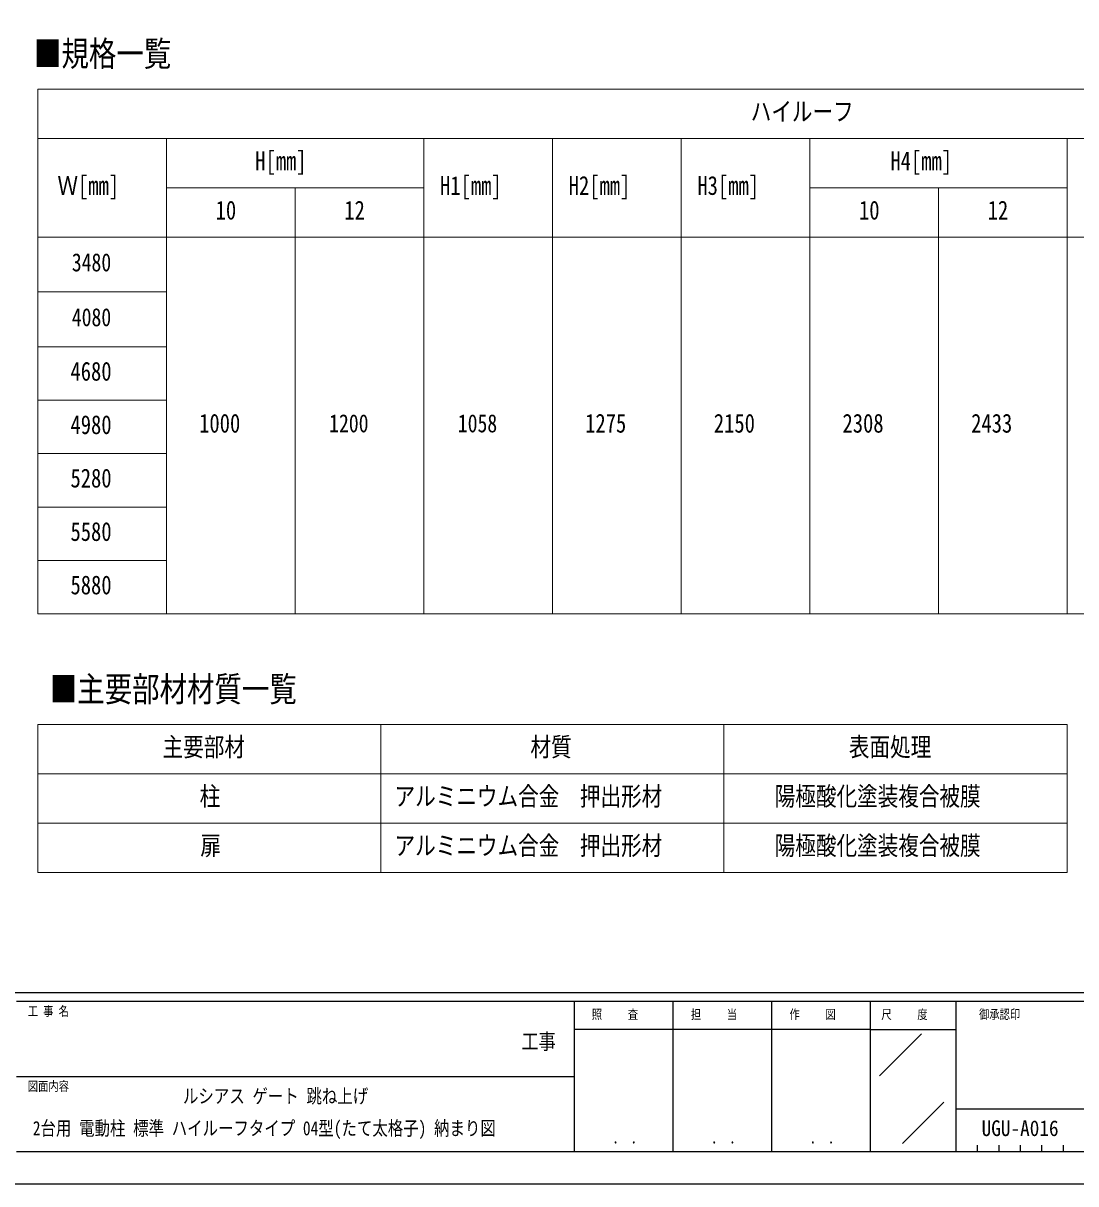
# Model space of a CAD drawing. Units: millimetres, scale not verified. Extents: x -8410 to 8410, y -5940 to 5940.
# Drawn here: x 21 to 4930, y -5940 to -528 of the extents above; entities that cross this region are included whole.
import ezdxf
from ezdxf.enums import TextEntityAlignment as Align

# ---------------------------------------------------------------- set-up
doc = ezdxf.new("R2010")
doc.units = ezdxf.units.MM
doc.header["$LTSCALE"] = 30
doc.layers.add('0-1_TABLE1', color=7, linetype='Continuous', lineweight=18)
doc.layers.add('0-2_USER1', color=3, linetype='Continuous')
doc.layers.add('0-6_YKK_ZWAK', color=7, linetype='Continuous')
doc.styles.add('ＭＳ ゴシック', font='')
doc.styles.get('ＭＳ ゴシック').set_extended_font_data('MS Gothic')

msp = doc.modelspace()

# ---------------------------------------------------------------- linework, layer by layer
at = {"layer": '0-1_TABLE1'}
for p, q in [((88.98, -835.15), (7288.98, -835.15)), ((88.98, -835.15), (88.98, -3282.3)), ((88.98, -1065.15), (7288.98, -1065.15)), ((688.98, -1065.15), (688.98, -3282.3)), ((1888.98, -1065.15), (1888.98, -3282.3)), ((2488.98, -1065.15), (2488.98, -3282.3)), ((3088.98, -1065.15), (3088.98, -3282.3)), ((3688.98, -1065.15), (3688.98, -3282.3)), ((4888.98, -1065.15), (4888.98, -3282.3)), ((688.98, -1295.15), (1888.98, -1295.15)), ((1288.98, -1295.15), (1288.98, -3282.3)), ((3688.98, -1295.15), (4888.98, -1295.15)), ((4288.98, -1295.15), (4288.98, -3282.3)), ((88.98, -1525.15), (7288.98, -1525.15)), ((88.98, -1780.96), (688.98, -1780.96)), ((88.98, -2036.77), (688.98, -2036.77)), ((88.98, -2285.88), (688.98, -2285.88)), ((88.98, -2534.98), (688.98, -2534.98)), ((88.98, -2784.09), (688.98, -2784.09)), ((88.98, -3033.2), (688.98, -3033.2)), ((88.98, -3282.3), (7288.98, -3282.3)), ((88.98, -3798.22), (4888.98, -3798.22)), ((88.98, -3798.22), (88.98, -4488.22)), ((1688.98, -3798.22), (1688.98, -4488.22)), ((3288.98, -3798.22), (3288.98, -4488.22)), ((4888.98, -3798.22), (4888.98, -4488.22)), ((88.98, -4028.22), (4888.98, -4028.22)), ((88.98, -4258.22), (4888.98, -4258.22)), ((88.98, -4488.22), (4888.98, -4488.22))]:
    msp.add_line(p, q, dxfattribs=at)
at = {"layer": '0-6_YKK_ZWAK'}
for p, q in [((7790.04, -5050), (-7809.96, -5050)), ((2590.04, -5090), (-9.96, -5090)), ((3050.04, -5090), (3050.04, -5790)), ((3510.04, -5090), (3510.04, -5790)), ((3970.04, -5090), (3970.04, -5790)), ((4370.04, -5090), (3970.04, -5090)), ((6435.04, -5090), (4370.04, -5090)), ((4370.04, -5090), (4370.04, -5790)), ((3970.04, -5220), (2590.04, -5220)), ((3970.04, -5220), (4370.04, -5220)), ((4014.21, -5436.58), (4210.07, -5240.72)), ((-9.96, -5440), (2590.04, -5440)), ((4121.34, -5751.98), (4313.78, -5559.54)), ((4370.04, -5590), (6435.04, -5590)), ((-9.96, -5790), (2590.04, -5790)), ((2590.04, -5790), (3970.04, -5790)), ((3970.04, -5790), (4370.04, -5790)), ((4370.04, -5790), (6435.04, -5790)), ((4470.04, -5760), (4470.04, -5790)), ((4570.04, -5760), (4570.04, -5790)), ((4670.04, -5760), (4670.04, -5790)), ((4770.04, -5760), (4770.04, -5790)), ((4870.04, -5760), (4870.04, -5790))]:
    msp.add_line(p, q, dxfattribs=at)
msp.add_lwpolyline([(-8410, -5940), (8410, -5940), (8410, 5940), (-8410, 5940)], close=True, dxfattribs=at)
msp.add_lwpolyline([(3970.04, -5090), (2590.04, -5090), (2590.04, -5790)], dxfattribs=at)

# ---------------------------------------------------------------- texts
at = {"layer": '0-1_TABLE1', "style": 'ＭＳ ゴシック', "width": 0.8}
for s, height, p in [('ハイルーフ', 87.98, (3413.78, -1010.15)), ('H[mm]', 87.98, (1103.38, -1240.15)), ('H4[mm]', 87.98, (4064.98, -1240.15)), ('Ｗ[mm]', 87.98, (180.98, -1355.15)), ('H1[mm]', 87.98, (1964.98, -1355.15)), ('H2[mm]', 87.98, (2564.98, -1355.15)), ('H3[mm]', 87.98, (3164.98, -1355.15)), ('10', 87.98, (918.58, -1470.15)), ('12', 87.98, (1518.58, -1470.15)), ('10', 87.98, (3918.58, -1470.15)), ('12', 87.98, (4518.58, -1470.15)), ('3480', 84.29, (247.95, -1710.54)), ('4080', 84.29, (247.95, -1966.35)), ('4680', 87.98, (241.78, -2221.32)), ('4980', 87.98, (241.78, -2470.43)), ('1000', 87.98, (841.78, -2463.73)), ('1200', 84.29, (1447.95, -2461.21)), ('1058', 84.29, (2047.95, -2461.21)), ('1275', 87.98, (2641.78, -2463.73)), ('2150', 87.98, (3241.78, -2463.73)), ('2308', 87.98, (3841.78, -2463.73)), ('2433', 87.98, (4441.78, -2463.73)), ('5280', 87.98, (241.78, -2719.54)), ('5580', 87.98, (241.78, -2968.64)), ('5880', 87.98, (241.78, -3217.75)), ('主要部材', 87.98, (671.38, -3973.22)), ('材質', 87.98, (2386.58, -3973.22)), ('表面処理', 87.98, (3871.38, -3973.22)), ('柱', 87.98, (844.18, -4203.22)), ('アルミニウム合金\u3000押出形材', 87.98, (1752.98, -4203.22)), ('陽極酸化塗装複合被膜', 87.98, (3525.78, -4203.22)), ('扉', 87.98, (847.38, -4433.22)), ('アルミニウム合金\u3000押出形材', 87.98, (1752.98, -4433.22)), ('陽極酸化塗装複合被膜', 87.98, (3525.78, -4433.22))]:
    msp.add_text(s, height=height, dxfattribs=at).set_placement(p, align=Align.BOTTOM_LEFT)
at = {"layer": '0-2_USER1', "style": 'ＭＳ ゴシック'}
for s, height, width, p in [('■規格一覧', 117.3, 0.8, (71.52, -763.99)), ('■主要部材材質一覧', 117.3, 0.8, (145.09, -3727.07)), ('ルシアス ゲート 跳ね上げ', 65.98, 0.8, (766.33, -5583.72)), ('2台用 電動柱 標準 ハイルーフタイプ 04型(たて太格子) 納まり図', 65.98, 0.8, (66.01, -5733.72)), ('UGU-A016', 73.31, 0.9, (4490.21, -5739.41))]:
    msp.add_text(s, height=height, dxfattribs=dict(at, width=width)).set_placement(p, align=Align.BOTTOM_LEFT)
at = {"layer": '0-6_YKK_ZWAK', "style": 'ＭＳ ゴシック', "width": 0.8}
for s, height, p in [('工 事 名', 43.99, (42.54, -5170)), ('照     査', 43.99, (2672.84, -5185)), ('担     当', 43.99, (3134.44, -5185)), ('作     図', 43.99, (3594.44, -5185)), ('尺     度', 43.99, (4022.84, -5185)), ('御承認印', 43.99, (4478.28, -5185)), ('工事', 73.31, (2344.67, -5334.93)), ('図面内容', 43.99, (42.54, -5520)), ('． ．', 51.83, (2770, -5768.7)), ('． ．', 51.83, (3230, -5768.7)), ('． ．', 51.83, (3690, -5768.7))]:
    msp.add_text(s, height=height, dxfattribs=at).set_placement(p, align=Align.BOTTOM_LEFT)

doc.saveas('drawing.dxf')
